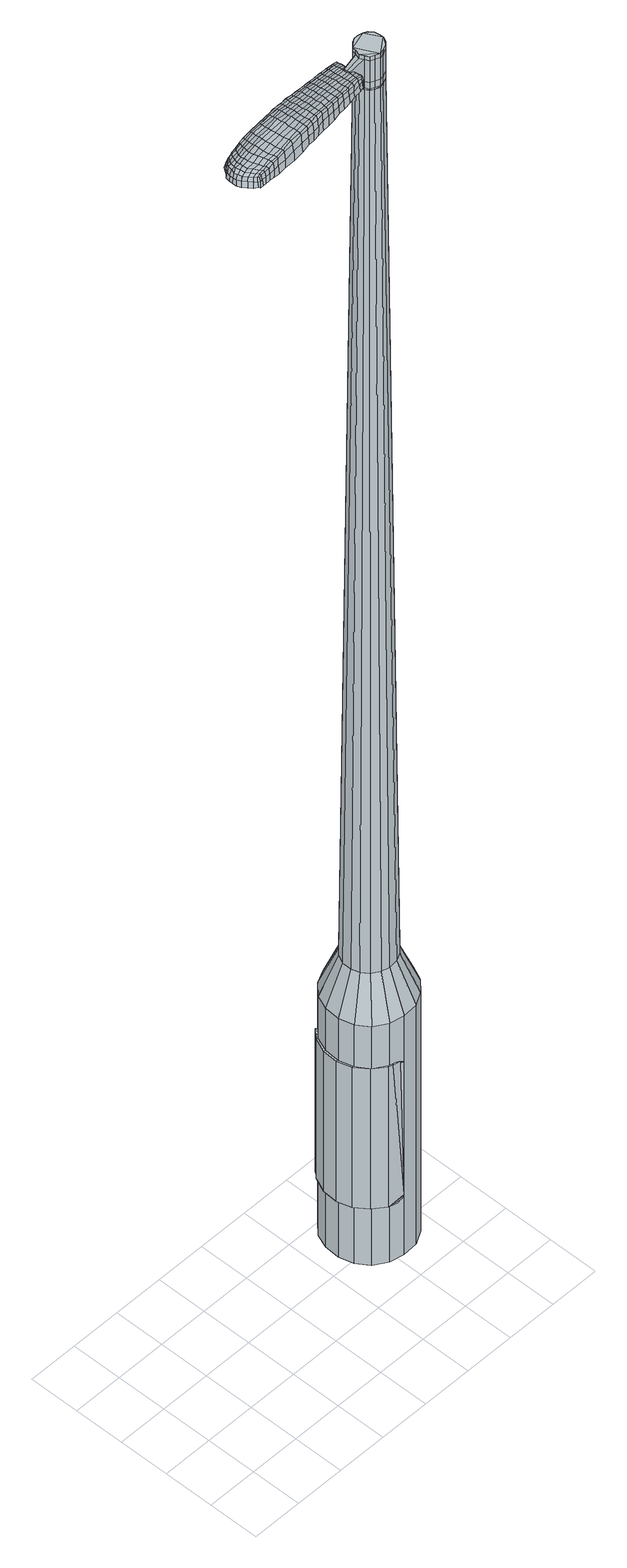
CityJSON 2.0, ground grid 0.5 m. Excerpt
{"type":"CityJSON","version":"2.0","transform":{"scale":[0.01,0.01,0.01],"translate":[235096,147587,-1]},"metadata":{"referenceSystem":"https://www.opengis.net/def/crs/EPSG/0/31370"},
"CityObjects":{
"object1":{"type":"GenericCityObject","attributes":{"cluster":332,"mean_distance_to_centroid":0.311,"new_centroid_x":235098.61,"new_centroid_y":147588.19,"mean_distance_to_camera":11.95,"H1":10.76,"H2":10.29,"Z_final":113.23,"cluster2":-1,"proj_x":235097.71,"proj_y":147580.08,"id_line":38484,"bearing_l":96.34,"distance":8.16,"orientation":"left","G_obj":186.34},"geometry":[{"type":"MultiSurface","lod":"2","boundaries":[[[0,1,2,3]],[[1,4,5,2]],[[4,6,7,5]],[[6,8,9,7]],[[8,10,11,9]],[[10,12,13,11]],[[12,14,15,13]],[[14,16,17,15]],[[16,18,19,17]],[[18,20,21,19]],[[20,22,23,21]],[[22,24,25,23]],[[24,26,27,25]],[[26,28,29,27]],[[28,30,31,29]],[[30,32,33,31]],[[32,34,35,33]],[[34,0,3,35]],[[36,37,38,39]],[[38,40,41,42]],[[41,43,42]],[[42,44,45,46]],[[45,47,46]],[[46,48,49,50]],[[49,51,50]],[[42,46,50,38]],[[50,52,39,38]],[[53,36,39]],[[2,5,7,35]],[[7,9,11,15]],[[11,13,15]],[[15,17,19,23]],[[19,21,23]],[[23,25,27,31]],[[27,29,31]],[[15,23,31,7]],[[31,33,35,7]],[[3,2,35]],[[1,0,54,55]],[[0,34,56,54]],[[34,32,57,56]],[[32,30,58,57]],[[30,28,59,58]],[[28,26,60,59]],[[26,24,61,60]],[[24,22,62,61]],[[22,20,63,62]],[[20,18,64,63]],[[18,16,65,64]],[[16,14,66,65]],[[14,12,67,66]],[[12,10,68,67]],[[10,8,69,68]],[[8,6,70,69]],[[6,4,71,70]],[[4,1,55,71]],[[55,54,72,73]],[[54,56,74,72]],[[56,57,75,74]],[[57,58,76,75]],[[58,59,77,76]],[[59,60,78,77]],[[60,61,79,78]],[[61,62,80,79]],[[62,63,81,80]],[[63,64,82,81]],[[64,65,83,82]],[[65,66,84,83]],[[66,67,85,84]],[[67,68,86,85]],[[68,69,87,86]],[[69,70,88,87]],[[70,71,89,88]],[[71,55,73,89]],[[90,91,92,73]],[[74,93,91,90]],[[94,95,93,74]],[[76,96,95,94]],[[97,98,96,76]],[[99,100,98,97]],[[101,102,100,99]],[[103,104,102,101]],[[105,106,104,103]],[[107,108,106,105]],[[109,110,108,107]],[[111,112,110,109]],[[85,113,112,111]],[[86,114,113,85]],[[115,116,114,86]],[[117,118,116,115]],[[119,120,118,117]],[[73,92,120,119]],[[121,122,123,124]],[[125,121,124,126]],[[127,125,126,128]],[[129,127,128,130]],[[131,129,130,132]],[[133,131,132,134]],[[135,133,134,136]],[[137,135,136,138]],[[139,137,138,140]],[[141,139,140,142]],[[143,141,142,144]],[[145,143,144,146]],[[147,145,146,148]],[[149,147,148,150]],[[151,149,150,152]],[[153,151,152,154]],[[72,90,73]],[[72,74,90]],[[75,94,74]],[[75,76,94]],[[77,97,76]],[[77,78,99,97]],[[78,79,101,99]],[[79,80,103,101]],[[80,81,105,103]],[[81,82,107,105]],[[82,83,109,107]],[[83,84,111,109]],[[84,85,111]],[[87,115,86]],[[87,88,117,115]],[[88,89,119,117]],[[89,73,119]],[[155,92,91]],[[156,120,92]],[[156,157,118,120]],[[157,158,116,118]],[[158,114,116]],[[159,112,113]],[[159,160,110,112]],[[160,161,108,110]],[[161,162,106,108]],[[162,163,104,106]],[[163,164,102,104]],[[164,165,100,102]],[[165,166,98,100]],[[166,96,98]],[[167,95,96]],[[167,93,95]],[[155,91,93]],[[39,52,153,168]],[[92,155,169,154]],[[53,39,168,122]],[[155,93,123,169]],[[36,53,122,121]],[[93,167,124,123]],[[37,36,121,125]],[[167,96,126,124]],[[38,37,125,127]],[[96,166,128,126]],[[40,38,127,129]],[[166,165,130,128]],[[41,40,129,131]],[[165,164,132,130]],[[43,41,131,133]],[[164,163,134,132]],[[42,43,133,135]],[[163,162,136,134]],[[44,42,135,137]],[[162,161,138,136]],[[45,44,137,139]],[[161,160,140,138]],[[47,45,139,141]],[[160,159,142,140]],[[46,47,141,143]],[[159,113,144,142]],[[48,46,143,145]],[[113,114,146,144]],[[49,48,145,147]],[[114,158,148,146]],[[51,49,147,149]],[[158,157,150,148]],[[50,51,149,151]],[[157,156,152,150]],[[52,50,151,153]],[[156,92,154,152]],[[153,154,170,171]],[[154,169,172,170]],[[169,123,173,172]],[[123,122,174,173]],[[122,168,175,174]],[[168,153,171,175]],[[176,177,178,179]],[[180,176,179,181]],[[176,180,182,183]],[[177,176,183,184]],[[185,186,187,188]],[[189,185,188,190]],[[185,189,191,192]],[[186,185,192,193]],[[194,195,196,197]],[[198,194,197,199]],[[194,198,200,201]],[[195,194,201,202]],[[203,204,205,206]],[[207,203,206,208]],[[203,207,209,210]],[[204,203,210,211]],[[212,213,214,215]],[[216,212,215,217]],[[212,216,218,219]],[[213,212,219,220]],[[221,222,223,224]],[[225,221,224,226]],[[221,225,227,228]],[[222,221,228,229]],[[230,231,232,233]],[[222,230,233,223]],[[230,222,229,234]],[[231,230,234,235]],[[236,237,238,239]],[[231,236,239,232]],[[236,231,235,240]],[[237,236,240,241]],[[242,180,181,243]],[[237,242,243,238]],[[242,237,241,244]],[[180,242,244,182]],[[245,246,247,248]],[[249,245,248,250]],[[245,249,251,252]],[[246,245,252,253]],[[254,255,256,257]],[[246,254,257,247]],[[254,246,253,258]],[[255,254,258,259]],[[260,261,262,263]],[[255,260,263,256]],[[260,255,259,264]],[[261,260,264,265]],[[266,267,268,269]],[[261,266,269,262]],[[266,261,265,270]],[[267,266,270,271]],[[272,177,184,273]],[[267,272,273,268]],[[272,267,271,274]],[[177,272,274,178]],[[275,276,277,278]],[[279,275,278,280]],[[275,279,281,282]],[[276,275,282,283]],[[284,285,286,287]],[[276,284,287,277]],[[284,276,283,288]],[[285,284,288,289]],[[290,291,292,293]],[[285,290,293,286]],[[290,285,289,294]],[[291,290,294,295]],[[296,189,190,297]],[[291,296,297,292]],[[296,291,295,298]],[[189,296,298,191]],[[299,300,301,302]],[[303,299,302,304]],[[299,303,305,306]],[[300,299,306,307]],[[308,309,310,311]],[[300,308,311,301]],[[308,300,307,312]],[[309,308,312,313]],[[314,315,316,317]],[[309,314,317,310]],[[314,309,313,318]],[[315,314,318,319]],[[320,321,322,323]],[[315,320,323,316]],[[320,315,319,324]],[[321,320,324,325]],[[326,186,193,327]],[[321,326,327,322]],[[326,321,325,328]],[[186,326,328,187]],[[329,215,214,330]],[[331,329,330,332]],[[329,331,333,334]],[[215,329,334,217]],[[335,331,332,336]],[[337,335,336,338]],[[335,337,339,340]],[[331,335,340,333]],[[341,337,338,342]],[[343,341,342,344]],[[341,343,345,346]],[[337,341,346,339]],[[347,343,344,348]],[[349,347,348,350]],[[347,349,351,352]],[[343,347,352,345]],[[353,349,350,354]],[[204,353,354,205]],[[353,204,211,355]],[[349,353,355,351]],[[356,357,202,201]],[[358,356,201,200]],[[356,358,359,360]],[[357,356,360,361]],[[362,363,361,360]],[[364,362,360,359]],[[362,364,365,366]],[[363,362,366,367]],[[368,369,367,366]],[[370,368,366,365]],[[368,370,371,372]],[[369,368,372,373]],[[374,375,373,372]],[[376,374,372,371]],[[374,376,209,207]],[[375,374,207,208]],[[377,378,379,380]],[[279,377,380,281]],[[377,279,280,381]],[[378,377,381,382]],[[383,198,199,384]],[[378,383,384,379]],[[383,378,382,385]],[[198,383,385,200]],[[386,387,388,389]],[[225,386,389,227]],[[386,225,226,390]],[[387,386,390,391]],[[392,393,394,395]],[[387,392,395,388]],[[392,387,391,396]],[[393,392,396,397]],[[398,195,202,399]],[[393,398,399,394]],[[398,393,397,400]],[[195,398,400,196]],[[401,402,403,404]],[[183,401,404,184]],[[401,183,182,405]],[[402,401,405,406]],[[407,408,409,410]],[[402,407,410,403]],[[407,402,406,411]],[[408,407,411,412]],[[413,206,205,414]],[[408,413,414,409]],[[413,408,412,415]],[[206,413,415,208]],[[416,417,418,419]],[[188,416,419,190]],[[416,188,187,420]],[[417,416,420,421]],[[422,210,209,423]],[[417,422,423,418]],[[422,417,421,424]],[[210,422,424,211]],[[425,426,427,428]],[[303,425,428,305]],[[425,303,304,429]],[[426,425,429,430]],[[431,216,217,432]],[[426,431,432,427]],[[431,426,430,433]],[[216,431,433,218]],[[434,435,436,437]],[[249,434,437,251]],[[434,249,250,438]],[[435,434,438,439]],[[440,441,442,443]],[[435,440,443,436]],[[440,435,439,444]],[[441,440,444,445]],[[446,213,220,447]],[[441,446,447,442]],[[446,441,445,448]],[[213,446,448,214]],[[449,450,439,438]],[[248,449,438,250]],[[449,248,247,451]],[[450,449,451,452]],[[453,454,445,444]],[[450,453,444,439]],[[453,450,452,455]],[[454,453,455,456]],[[457,330,214,448]],[[454,457,448,445]],[[457,454,456,458]],[[330,457,458,332]],[[459,460,461,462]],[[306,459,462,307]],[[459,306,305,428]],[[460,459,428,427]],[[463,334,333,464]],[[460,463,464,461]],[[463,460,427,432]],[[334,463,432,217]],[[465,466,452,451]],[[257,465,451,247]],[[465,257,256,467]],[[466,465,467,468]],[[469,470,456,455]],[[466,469,455,452]],[[469,466,468,471]],[[470,469,471,472]],[[473,336,332,458]],[[470,473,458,456]],[[473,470,472,474]],[[336,473,474,338]],[[475,476,477,478]],[[312,475,478,313]],[[475,312,307,462]],[[476,475,462,461]],[[479,340,339,480]],[[476,479,480,477]],[[479,476,461,464]],[[340,479,464,333]],[[481,482,468,467]],[[263,481,467,256]],[[481,263,262,483]],[[482,481,483,484]],[[485,486,472,471]],[[482,485,471,468]],[[485,482,484,487]],[[486,485,487,488]],[[489,342,338,474]],[[486,489,474,472]],[[489,486,488,490]],[[342,489,490,344]],[[491,492,493,494]],[[318,491,494,319]],[[491,318,313,478]],[[492,491,478,477]],[[495,346,345,496]],[[492,495,496,493]],[[495,492,477,480]],[[346,495,480,339]],[[497,498,484,483]],[[269,497,483,262]],[[497,269,268,499]],[[498,497,499,500]],[[501,502,488,487]],[[498,501,487,484]],[[501,498,500,503]],[[502,501,503,504]],[[505,348,344,490]],[[502,505,490,488]],[[505,502,504,506]],[[348,505,506,350]],[[507,508,509,510]],[[324,507,510,325]],[[507,324,319,494]],[[508,507,494,493]],[[511,352,351,512]],[[508,511,512,509]],[[511,508,493,496]],[[352,511,496,345]],[[513,514,500,499]],[[273,513,499,268]],[[513,273,184,404]],[[514,513,404,403]],[[515,516,504,503]],[[514,515,503,500]],[[515,514,403,410]],[[516,515,410,409]],[[517,354,350,506]],[[516,517,506,504]],[[517,516,409,414]],[[354,517,414,205]],[[518,519,421,420]],[[328,518,420,187]],[[518,328,325,510]],[[519,518,510,509]],[[520,355,211,424]],[[519,520,424,421]],[[520,519,509,512]],[[355,520,512,351]],[[521,522,382,381]],[[278,521,381,280]],[[521,278,277,523]],[[522,521,523,524]],[[525,358,200,385]],[[522,525,385,382]],[[525,522,524,526]],[[358,525,526,359]],[[527,528,529,530]],[[228,527,530,229]],[[527,228,227,389]],[[528,527,389,388]],[[531,532,533,534]],[[528,531,534,529]],[[531,528,388,395]],[[532,531,395,394]],[[535,357,361,536]],[[532,535,536,533]],[[535,532,394,399]],[[357,535,399,202]],[[537,538,524,523]],[[287,537,523,277]],[[537,287,286,539]],[[538,537,539,540]],[[541,364,359,526]],[[538,541,526,524]],[[541,538,540,542]],[[364,541,542,365]],[[543,544,545,546]],[[234,543,546,235]],[[543,234,229,530]],[[544,543,530,529]],[[547,548,549,550]],[[544,547,550,545]],[[547,544,529,534]],[[548,547,534,533]],[[551,363,367,552]],[[548,551,552,549]],[[551,548,533,536]],[[363,551,536,361]],[[553,554,540,539]],[[293,553,539,286]],[[553,293,292,555]],[[554,553,555,556]],[[557,370,365,542]],[[554,557,542,540]],[[557,554,556,558]],[[370,557,558,371]],[[559,560,561,562]],[[240,559,562,241]],[[559,240,235,546]],[[560,559,546,545]],[[563,564,565,566]],[[560,563,566,561]],[[563,560,545,550]],[[564,563,550,549]],[[567,369,373,568]],[[564,567,568,565]],[[567,564,549,552]],[[369,567,552,367]],[[569,570,556,555]],[[297,569,555,292]],[[569,297,190,419]],[[570,569,419,418]],[[571,376,371,558]],[[570,571,558,556]],[[571,570,418,423]],[[376,571,423,209]],[[572,573,406,405]],[[244,572,405,182]],[[572,244,241,562]],[[573,572,562,561]],[[574,575,412,411]],[[573,574,411,406]],[[574,573,561,566]],[[575,574,566,565]],[[576,375,208,415]],[[575,576,415,412]],[[576,575,565,568]],[[375,576,568,373]],[[577,578,579,580]],[[580,579,581,582]],[[583,581,579,584]],[[584,579,578,585]],[[586,587,588,589]],[[589,588,590,591]],[[592,590,588,593]],[[593,588,587,594]],[[595,596,597,598]],[[598,597,599,600]],[[601,599,597,602]],[[602,597,596,603]],[[604,605,606,607]],[[607,606,608,609]],[[610,608,606,611]],[[611,606,605,612]],[[613,614,615,616]],[[616,615,617,618]],[[619,617,615,620]],[[620,615,614,621]],[[622,623,624,625]],[[625,624,626,627]],[[628,626,624,629]],[[629,624,623,630]],[[631,632,633,634]],[[634,633,623,622]],[[630,623,633,635]],[[635,633,632,636]],[[637,638,639,640]],[[640,639,632,631]],[[636,632,639,641]],[[641,639,638,642]],[[582,581,643,644]],[[644,643,638,637]],[[642,638,643,645]],[[645,643,581,583]],[[646,647,648,649]],[[649,648,650,651]],[[652,650,648,653]],[[653,648,647,654]],[[655,656,657,658]],[[658,657,647,646]],[[654,647,657,659]],[[659,657,656,660]],[[661,662,663,664]],[[664,663,656,655]],[[660,656,663,665]],[[665,663,662,666]],[[667,668,669,670]],[[670,669,662,661]],[[666,662,669,671]],[[671,669,668,672]],[[585,578,673,674]],[[674,673,668,667]],[[672,668,673,675]],[[675,673,578,577]],[[676,677,678,679]],[[679,678,680,681]],[[682,680,678,683]],[[683,678,677,684]],[[685,686,687,688]],[[688,687,677,676]],[[684,677,687,689]],[[689,687,686,690]],[[691,692,693,694]],[[694,693,686,685]],[[690,686,693,695]],[[695,693,692,696]],[[591,590,697,698]],[[698,697,692,691]],[[696,692,697,699]],[[699,697,590,592]],[[700,701,702,703]],[[703,702,704,705]],[[706,704,702,707]],[[707,702,701,708]],[[709,710,711,712]],[[712,711,701,700]],[[708,701,711,713]],[[713,711,710,714]],[[715,716,717,718]],[[718,717,710,709]],[[714,710,717,719]],[[719,717,716,720]],[[721,722,723,724]],[[724,723,716,715]],[[720,716,723,725]],[[725,723,722,726]],[[594,587,727,728]],[[728,727,722,721]],[[726,722,727,729]],[[729,727,587,586]],[[613,616,730,731]],[[731,730,732,733]],[[734,732,730,735]],[[735,730,616,618]],[[733,732,736,737]],[[737,736,738,739]],[[740,738,736,741]],[[741,736,732,734]],[[739,738,742,743]],[[743,742,744,745]],[[746,744,742,747]],[[747,742,738,740]],[[745,744,748,749]],[[749,748,750,751]],[[752,750,748,753]],[[753,748,744,746]],[[751,750,754,755]],[[755,754,605,604]],[[612,605,754,756]],[[756,754,750,752]],[[603,757,758,602]],[[602,758,759,601]],[[760,759,758,761]],[[761,758,757,762]],[[762,763,764,761]],[[761,764,765,760]],[[766,765,764,767]],[[767,764,763,768]],[[768,769,770,767]],[[767,770,771,766]],[[772,771,770,773]],[[773,770,769,774]],[[774,775,776,773]],[[773,776,777,772]],[[610,777,776,608]],[[608,776,775,609]],[[778,779,780,781]],[[781,780,680,682]],[[681,680,780,782]],[[782,780,779,783]],[[600,599,784,785]],[[785,784,779,778]],[[783,779,784,786]],[[786,784,599,601]],[[787,788,789,790]],[[790,789,626,628]],[[627,626,789,791]],[[791,789,788,792]],[[793,794,795,796]],[[796,795,788,787]],[[792,788,795,797]],[[797,795,794,798]],[[603,596,799,800]],[[800,799,794,793]],[[798,794,799,801]],[[801,799,596,595]],[[802,803,804,805]],[[805,804,584,585]],[[583,584,804,806]],[[806,804,803,807]],[[808,809,810,811]],[[811,810,803,802]],[[807,803,810,812]],[[812,810,809,813]],[[604,607,814,815]],[[815,814,809,808]],[[813,809,814,816]],[[816,814,607,609]],[[817,818,819,820]],[[820,819,589,591]],[[586,589,819,821]],[[821,819,818,822]],[[610,611,823,824]],[[824,823,818,817]],[[822,818,823,825]],[[825,823,611,612]],[[826,827,828,829]],[[829,828,704,706]],[[705,704,828,830]],[[830,828,827,831]],[[618,617,832,833]],[[833,832,827,826]],[[831,827,832,834]],[[834,832,617,619]],[[835,836,837]],[[837,836,650,652]],[[651,650,836,838]],[[838,836,839]],[[840,841,842,843]],[[843,842,836,835]],[[839,836,842,844]],[[844,842,841,845]],[[621,614,846,847]],[[847,846,841,840]],[[845,841,846,848]],[[848,846,614,613]],[[839,849,850,838]],[[838,850,649,651]],[[646,649,850,851]],[[851,850,849,852]],[[845,853,854,844]],[[844,854,849,839]],[[852,849,854,855]],[[855,854,853,856]],[[613,731,857,848]],[[848,857,853,845]],[[856,853,857,858]],[[858,857,731,733]],[[859,860,861,862]],[[862,861,707,708]],[[706,707,861,829]],[[829,861,860,826]],[[734,735,863,864]],[[864,863,860,859]],[[826,860,863,833]],[[833,863,735,618]],[[852,865,866,851]],[[851,866,658,646]],[[655,658,866,867]],[[867,866,865,868]],[[856,869,870,855]],[[855,870,865,852]],[[868,865,870,871]],[[871,870,869,872]],[[733,737,873,858]],[[858,873,869,856]],[[872,869,873,874]],[[874,873,737,739]],[[875,876,877,878]],[[878,877,713,714]],[[708,713,877,862]],[[862,877,876,859]],[[740,741,879,880]],[[880,879,876,875]],[[859,876,879,864]],[[864,879,741,734]],[[868,881,882,867]],[[867,882,664,655]],[[661,664,882,883]],[[883,882,881,884]],[[872,885,886,871]],[[871,886,881,868]],[[884,881,886,887]],[[887,886,885,888]],[[739,743,889,874]],[[874,889,885,872]],[[888,885,889,890]],[[890,889,743,745]],[[891,892,893,894]],[[894,893,719,720]],[[714,719,893,878]],[[878,893,892,875]],[[746,747,895,896]],[[896,895,892,891]],[[875,892,895,880]],[[880,895,747,740]],[[884,897,898,883]],[[883,898,670,661]],[[667,670,898,899]],[[899,898,897,900]],[[888,901,902,887]],[[887,902,897,884]],[[900,897,902,903]],[[903,902,901,904]],[[745,749,905,890]],[[890,905,901,888]],[[904,901,905,906]],[[906,905,749,751]],[[907,908,909,910]],[[910,909,725,726]],[[720,725,909,894]],[[894,909,908,891]],[[752,753,911,912]],[[912,911,908,907]],[[891,908,911,896]],[[896,911,753,746]],[[900,913,914,899]],[[899,914,674,667]],[[585,674,914,805]],[[805,914,913,802]],[[904,915,916,903]],[[903,916,913,900]],[[802,913,916,811]],[[811,916,915,808]],[[751,755,917,906]],[[906,917,915,904]],[[808,915,917,815]],[[815,917,755,604]],[[822,918,919,821]],[[821,919,729,586]],[[726,729,919,910]],[[910,919,918,907]],[[612,756,920,825]],[[825,920,918,822]],[[907,918,920,912]],[[912,920,756,752]],[[783,921,922,782]],[[782,922,679,681]],[[676,679,922,923]],[[923,922,921,924]],[[601,759,925,786]],[[786,925,921,783]],[[924,921,925,926]],[[926,925,759,760]],[[927,928,929,930]],[[930,929,629,630]],[[628,629,929,790]],[[790,929,928,787]],[[931,932,933,934]],[[934,933,928,927]],[[787,928,933,796]],[[796,933,932,793]],[[762,757,935,936]],[[936,935,932,931]],[[793,932,935,800]],[[800,935,757,603]],[[924,937,938,923]],[[923,938,688,676]],[[685,688,938,939]],[[939,938,937,940]],[[760,765,941,926]],[[926,941,937,924]],[[940,937,941,942]],[[942,941,765,766]],[[943,944,945,946]],[[946,945,635,636]],[[630,635,945,930]],[[930,945,944,927]],[[947,948,949,950]],[[950,949,944,943]],[[927,944,949,934]],[[934,949,948,931]],[[768,763,951,952]],[[952,951,948,947]],[[931,948,951,936]],[[936,951,763,762]],[[940,953,954,939]],[[939,954,694,685]],[[691,694,954,955]],[[955,954,953,956]],[[766,771,957,942]],[[942,957,953,940]],[[956,953,957,958]],[[958,957,771,772]],[[959,960,961,962]],[[962,961,641,642]],[[636,641,961,946]],[[946,961,960,943]],[[963,964,965,966]],[[966,965,960,959]],[[943,960,965,950]],[[950,965,964,947]],[[774,769,967,968]],[[968,967,964,963]],[[947,964,967,952]],[[952,967,769,768]],[[956,969,970,955]],[[955,970,698,691]],[[591,698,970,820]],[[820,970,969,817]],[[772,777,971,958]],[[958,971,969,956]],[[817,969,971,824]],[[824,971,777,610]],[[807,972,973,806]],[[806,973,645,583]],[[642,645,973,962]],[[962,973,972,959]],[[813,974,975,812]],[[812,975,972,807]],[[959,972,975,966]],[[966,975,974,963]],[[609,775,976,816]],[[816,976,974,813]],[[963,974,976,968]],[[968,976,775,774]],[[577,580,179,178]],[[580,582,181,179]],[[592,593,192,191]],[[593,594,193,192]],[[595,598,197,196]],[[598,600,199,197]],[[619,620,219,218]],[[620,621,220,219]],[[622,625,224,223]],[[625,627,226,224]],[[631,634,233,232]],[[634,622,223,233]],[[637,640,239,238]],[[640,631,232,239]],[[582,644,243,181]],[[644,637,238,243]],[[652,653,252,251]],[[653,654,253,252]],[[654,659,258,253]],[[659,660,259,258]],[[660,665,264,259]],[[665,666,265,264]],[[666,671,270,265]],[[671,672,271,270]],[[672,675,274,271]],[[675,577,178,274]],[[682,683,282,281]],[[683,684,283,282]],[[684,689,288,283]],[[689,690,289,288]],[[690,695,294,289]],[[695,696,295,294]],[[696,699,298,295]],[[699,592,191,298]],[[700,703,302,301]],[[703,705,304,302]],[[709,712,311,310]],[[712,700,301,311]],[[715,718,317,316]],[[718,709,310,317]],[[721,724,323,322]],[[724,715,316,323]],[[594,728,327,193]],[[728,721,322,327]],[[778,781,380,379]],[[781,682,281,380]],[[600,785,384,199]],[[785,778,379,384]],[[627,791,390,226]],[[791,792,391,390]],[[792,797,396,391]],[[797,798,397,396]],[[798,801,400,397]],[[801,595,196,400]],[[705,830,429,304]],[[830,831,430,429]],[[831,834,433,430]],[[834,619,218,433]],[[835,837,437,436]],[[837,652,251,437]],[[840,843,443,442]],[[843,835,436,443]],[[621,847,447,220]],[[847,840,442,447]],[[977,978,979,980]],[[981,982,980,979]],[[983,984,985,986]],[[987,988,989,990]],[[978,991,992,979]],[[993,981,979,992]],[[994,983,986,995]],[[996,997,988,987]],[[991,998,999,992]],[[999,1000,993,992]],[[1001,994,995,1002]],[[1003,997,996,1004]],[[998,1005,1006,999]],[[1006,1007,1000,999]],[[1008,1001,1002,1009]],[[1010,1003,1004,1011]],[[1012,1013,1014,1015]],[[1016,1017,1013,1012]],[[1016,1018,1019,1017]],[[1018,1020,1021,1019]],[[1022,1023,1024,1025]],[[1026,1027,1023,1022]],[[1028,1029,1027,1026]],[[1030,1031,1029,1028]],[[1025,1014,1013,1022]],[[1022,1013,1017,1026]],[[1017,1019,1028,1026]],[[1019,1021,1030,1028]],[[986,985,982,981]],[[995,986,981,993]],[[1000,1002,995,993]],[[1007,1009,1002,1000]],[[987,990,984,983]],[[996,987,983,994]],[[1004,996,994,1001]],[[1011,1004,1001,1008]],[[988,1012,1015,989]],[[997,1016,1012,988]],[[1018,1016,997,1003]],[[1020,1018,1003,1010]],[[1032,1033,1034,1035]],[[1034,1036,1037,1038]],[[1034,1038,1039,1040]],[[1034,1040,1035]],[[1041,1032,1035,1042]],[[1043,1042,1035,1044]],[[1045,1044,1035]],[[1046,1034,1033,1047]],[[1048,1046,1047,1049]],[[1050,1048,1049,1051]],[[1052,1050,1051,1053]],[[1054,1052,1053,1055]],[[1055,1056,1057,1058]],[[1055,1058,1059,1060]],[[1055,1060,1061,1062]],[[1061,1063,1064,1065]],[[1061,1065,1066,1067]],[[1061,1067,1062]],[[1055,1062,1054]],[[1068,1069,1033,1032]],[[1070,1071,1036,1034]],[[1072,1073,1045,1035]],[[1069,1074,1047,1033]],[[1075,1070,1034,1046]],[[1074,1076,1049,1047]],[[1077,1075,1046,1048]],[[1076,1078,1051,1049]],[[1079,1077,1048,1050]],[[1078,1080,1053,1051]],[[1081,1079,1050,1052]],[[1080,1082,1055,1053]],[[1083,1081,1052,1054]],[[1082,1084,1056,1055]],[[1085,1086,1063,1061]],[[1087,1083,1054,1062]],[[1057,1056,1084,1088]],[[1058,1057,1088,1089]],[[1059,1058,1089,1090]],[[1060,1059,1090,1091]],[[1061,1060,1091,1085]],[[1092,1068,1032,1041]],[[1093,1092,1041,1042]],[[1094,1093,1042,1043]],[[1095,1094,1043,1044]],[[1073,1095,1044,1045]],[[1037,1036,1071,1096]],[[1064,1063,1086,1097]],[[1038,1037,1096,1098]],[[1039,1038,1098,1099]],[[1040,1039,1099,1100]],[[1035,1040,1100,1072]],[[1065,1064,1097,1101]],[[1066,1065,1101,1102]],[[1067,1066,1102,1103]],[[1062,1067,1103,1087]]]}]}
},
"vertices":[
[218,112,384],[219,127,384],[219,127,96],[218,112,96],[224,140,384],[224,140,96],[235,151,384],[235,151,96],[248,157,384],[248,157,96],[262,159,384],[262,159,96],[277,156,384],[277,156,96],[289,147,384],[289,147,96],[298,136,384],[298,136,96],[302,122,384],[302,122,96],[301,107,384],[301,107,96],[295,93,384],[295,93,96],[285,83,384],[285,83,96],[272,76,384],[272,76,96],[257,75,384],[257,75,96],[243,78,384],[243,78,96],[230,86,384],[230,86,96],[222,98,384],[222,98,96],[250,107,1524],[254,105,1524],[259,103,1524],[246,115,1524],[263,104,1524],[268,106,1524],[273,114,1524],[271,109,1524],[273,118,1524],[272,123,1524],[265,129,1524],[269,127,1524],[260,130,1524],[256,130,1524],[248,124,1524],[252,128,1524],[247,120,1524],[248,111,1524],[235,114,429],[235,123,429],[237,106,429],[242,99,429],[250,94,429],[258,92,429],[267,93,429],[275,97,429],[281,103,429],[284,111,429],[285,120,429],[282,128,429],[277,135,429],[270,140,429],[261,142,429],[253,141,429],[245,137,429],[239,131,429],[246,115,1483],[247,120,1483],[248,111,1483],[250,107,1483],[254,105,1483],[259,103,1483],[263,104,1483],[268,106,1483],[271,109,1483],[273,114,1483],[273,118,1483],[272,123,1483],[269,127,1483],[265,129,1483],[260,130,1483],[256,130,1483],[252,128,1483],[248,124,1483],[247,115,1483],[247,115,1485],[247,120,1485],[248,111,1485],[251,108,1483],[251,108,1485],[254,105,1485],[259,104,1483],[259,104,1485],[263,105,1483],[263,105,1485],[267,106,1483],[267,106,1485],[270,110,1483],[270,110,1485],[272,114,1483],[272,114,1485],[272,118,1483],[272,118,1485],[271,123,1483],[271,123,1485],[269,126,1483],[269,126,1485],[265,129,1485],[260,130,1485],[256,129,1483],[256,129,1485],[252,127,1483],[252,127,1485],[249,124,1483],[249,124,1485],[250,107,1519],[248,111,1519],[248,111,1493],[250,107,1493],[254,105,1519],[254,105,1493],[259,103,1519],[259,103,1493],[263,104,1519],[263,104,1493],[268,106,1519],[268,106,1493],[271,109,1519],[271,109,1493],[273,114,1519],[273,114,1493],[273,118,1519],[273,118,1493],[272,123,1519],[272,123,1493],[269,127,1519],[269,127,1493],[265,129,1519],[265,129,1493],[260,130,1519],[260,130,1493],[256,130,1519],[256,130,1493],[252,128,1519],[252,128,1493],[248,124,1519],[248,124,1493],[247,120,1519],[247,120,1493],[246,115,1485],[248,124,1485],[252,128,1485],[256,130,1485],[269,127,1485],[272,123,1485],[273,118,1485],[273,114,1485],[271,109,1485],[268,106,1485],[263,104,1485],[259,103,1485],[250,107,1485],[246,115,1519],[246,115,1493],[227,116,1513],[227,116,1518],[228,113,1513],[228,110,1513],[228,110,1518],[228,113,1518],[152,125,1519],[159,125,1518],[158,126,1509],[150,126,1510],[143,124,1519],[142,125,1510],[144,122,1526],[153,123,1525],[160,124,1525],[156,86,1519],[163,87,1518],[164,89,1525],[157,88,1525],[147,85,1519],[148,87,1526],[146,83,1510],[155,85,1510],[162,86,1509],[81,96,1519],[81,99,1519],[80,99,1513],[80,95,1513],[83,92,1519],[82,91,1513],[84,92,1524],[83,96,1524],[82,99,1524],[155,104,1530],[162,105,1529],[162,108,1529],[154,107,1530],[146,103,1531],[145,106,1531],[146,99,1530],[155,100,1530],[162,101,1529],[235,113,1512],[235,116,1512],[233,115,1517],[234,113,1517],[235,110,1512],[234,110,1517],[234,110,1506],[234,113,1506],[234,116,1506],[93,117,1519],[96,117,1519],[95,119,1512],[92,118,1512],[91,116,1518],[90,117,1512],[92,115,1522],[94,115,1523],[97,116,1524],[101,118,1519],[107,120,1519],[105,121,1512],[100,120,1512],[102,117,1524],[107,118,1525],[113,121,1519],[120,122,1519],[119,123,1511],[111,122,1511],[113,119,1526],[121,120,1526],[132,123,1519],[130,124,1510],[133,121,1526],[226,129,1513],[218,128,1513],[219,127,1518],[226,127,1517],[231,128,1512],[230,128,1516],[230,129,1506],[225,129,1507],[217,129,1507],[211,128,1514],[203,127,1515],[204,126,1520],[211,127,1519],[209,129,1507],[202,129,1507],[196,127,1515],[188,127,1516],[189,125,1522],[197,126,1521],[194,128,1508],[187,128,1508],[181,126,1517],[173,126,1517],[175,124,1524],[182,125,1523],[179,128,1508],[172,127,1509],[166,125,1518],[167,124,1524],[165,127,1509],[96,81,1519],[100,81,1519],[100,82,1524],[96,82,1523],[94,81,1518],[94,82,1522],[93,80,1512],[96,80,1512],[99,80,1512],[105,81,1519],[110,81,1519],[111,83,1525],[105,82,1524],[104,80,1512],[109,80,1512],[116,82,1519],[124,82,1519],[125,84,1526],[117,83,1526],[115,80,1511],[123,81,1511],[136,84,1519],[136,85,1526],[135,82,1510],[229,98,1513],[221,97,1513],[221,96,1507],[228,97,1507],[234,100,1512],[234,99,1506],[233,100,1516],[229,100,1517],[222,98,1518],[214,96,1514],[207,95,1515],[206,93,1507],[213,94,1507],[215,97,1519],[207,96,1520],[199,93,1515],[192,92,1516],[191,90,1508],[198,92,1508],[200,95,1521],[193,94,1522],[185,91,1517],[177,90,1517],[176,88,1509],[183,89,1508],[185,92,1523],[178,91,1524],[170,88,1518],[169,87,1509],[171,90,1524],[228,112,1519],[228,115,1519],[221,111,1520],[221,114,1520],[221,108,1520],[229,109,1519],[214,111,1522],[213,113,1522],[206,110,1523],[206,112,1523],[206,107,1523],[214,108,1521],[199,109,1524],[198,112,1524],[191,108,1525],[191,111,1525],[192,105,1525],[199,106,1524],[184,107,1526],[184,110,1526],[177,106,1527],[176,109,1527],[177,103,1527],[184,104,1526],[169,105,1528],[169,109,1528],[170,102,1528],[86,96,1527],[85,100,1527],[87,92,1526],[91,93,1527],[90,97,1528],[90,100,1528],[96,97,1529],[96,101,1529],[98,93,1528],[105,94,1530],[104,98,1530],[103,102,1530],[111,99,1531],[111,103,1531],[112,95,1530],[121,96,1531],[120,100,1531],[120,104,1531],[133,101,1531],[132,105,1531],[133,97,1531],[92,82,1518],[89,84,1519],[88,83,1513],[91,81,1513],[93,83,1523],[90,85,1523],[86,88,1519],[85,87,1513],[87,88,1524],[89,115,1518],[87,113,1518],[88,112,1523],[90,114,1523],[88,116,1513],[86,113,1513],[84,110,1519],[82,107,1519],[84,107,1524],[86,110,1523],[84,110,1513],[81,107,1513],[81,103,1519],[83,103,1524],[80,103,1513],[153,122,1528],[154,120,1528],[161,120,1528],[161,122,1527],[145,121,1528],[145,119,1529],[154,117,1529],[154,114,1530],[161,114,1529],[161,117,1528],[145,116,1529],[145,113,1530],[154,110,1530],[161,111,1529],[145,110,1531],[157,89,1528],[156,92,1529],[148,91,1529],[148,88,1528],[164,91,1527],[164,93,1528],[156,96,1529],[147,94,1530],[163,97,1528],[236,101,1512],[236,103,1512],[235,103,1517],[235,101,1517],[235,100,1506],[235,102,1506],[236,106,1512],[234,107,1517],[235,106,1506],[233,128,1512],[234,126,1512],[233,127,1506],[232,128,1506],[232,127,1517],[232,125,1517],[234,124,1512],[234,121,1512],[233,121,1506],[233,124,1506],[233,123,1517],[233,120,1517],[234,118,1512],[233,118,1506],[233,118,1517],[227,126,1519],[227,125,1519],[219,126,1520],[220,124,1520],[227,122,1519],[228,120,1519],[220,122,1520],[220,119,1520],[228,117,1519],[220,117,1520],[229,101,1519],[229,103,1519],[222,102,1520],[222,100,1520],[229,106,1519],[222,105,1520],[212,125,1521],[212,124,1521],[204,125,1522],[205,123,1522],[212,121,1521],[213,119,1521],[205,121,1522],[205,118,1523],[213,116,1522],[206,115,1523],[215,98,1521],[215,101,1521],[207,99,1522],[207,97,1522],[214,104,1521],[207,103,1522],[197,124,1523],[197,123,1523],[190,124,1524],[190,122,1524],[198,120,1523],[198,117,1524],[190,120,1525],[190,117,1525],[198,115,1524],[191,114,1525],[200,96,1523],[200,98,1523],[192,97,1524],[193,95,1524],[199,102,1524],[192,101,1525],[182,123,1525],[182,122,1525],[175,123,1526],[175,121,1526],[183,119,1526],[183,116,1526],[175,118,1527],[176,115,1527],[183,113,1526],[176,112,1527],[185,94,1525],[185,96,1525],[178,95,1526],[178,93,1526],[185,100,1526],[177,99,1527],[168,123,1527],[168,121,1527],[168,118,1527],[168,115,1528],[169,112,1528],[171,92,1527],[171,94,1527],[170,98,1528],[95,83,1525],[93,85,1525],[99,83,1526],[97,85,1526],[90,88,1526],[94,89,1527],[93,114,1525],[91,113,1525],[94,113,1526],[96,115,1525],[89,110,1525],[87,107,1526],[91,107,1527],[93,111,1526],[86,103,1526],[90,104,1527],[104,84,1526],[102,85,1527],[110,84,1527],[109,86,1528],[100,89,1528],[107,90,1529],[101,116,1526],[100,114,1527],[106,115,1528],[107,117,1527],[98,111,1527],[97,108,1528],[104,109,1529],[105,112,1528],[96,105,1528],[103,105,1530],[116,84,1528],[115,86,1529],[125,85,1528],[124,87,1529],[113,90,1529],[122,91,1530],[113,118,1528],[112,116,1528],[121,117,1529],[121,119,1528],[112,113,1529],[111,110,1530],[120,111,1530],[120,114,1530],[111,106,1530],[120,107,1531],[136,87,1529],[136,89,1529],[134,93,1530],[133,120,1528],[133,118,1529],[132,115,1530],[132,112,1530],[132,108,1531],[158,124,1509],[159,123,1518],[152,123,1518],[151,124,1509],[143,122,1519],[142,123,1510],[145,121,1525],[153,121,1525],[160,122,1525],[163,91,1525],[163,89,1518],[156,88,1518],[156,90,1525],[147,87,1519],[148,89,1525],[146,85,1510],[154,87,1509],[161,88,1509],[82,99,1513],[83,99,1519],[83,96,1519],[82,96,1513],[85,93,1519],[84,92,1513],[86,93,1524],[85,96,1524],[84,99,1524],[161,108,1528],[162,105,1528],[154,104,1529],[154,107,1529],[145,103,1529],[145,106,1529],[146,99,1529],[155,100,1529],[162,101,1528],[231,115,1516],[232,115,1512],[233,113,1512],[232,113,1516],[233,110,1512],[232,110,1516],[232,109,1506],[232,113,1506],[231,115,1506],[96,117,1512],[97,116,1519],[94,115,1518],[93,116,1512],[92,114,1518],[91,115,1512],[93,113,1522],[94,114,1523],[97,114,1523],[106,119,1512],[107,118,1519],[102,117,1519],[100,118,1512],[102,115,1524],[108,116,1525],[119,121,1511],[121,120,1519],[113,119,1519],[111,120,1511],[114,117,1525],[121,118,1526],[132,121,1519],[130,122,1510],[133,119,1526],[219,125,1518],[218,126,1513],[226,127,1513],[226,126,1517],[231,127,1512],[230,126,1515],[230,127,1506],[225,127,1506],[217,127,1507],[204,124,1520],[203,125,1514],[211,126,1514],[211,125,1519],[209,127,1507],[202,127,1507],[189,123,1522],[188,125,1516],[196,125,1515],[197,124,1521],[194,126,1508],[187,126,1508],[175,123,1523],[173,124,1517],[181,124,1516],[182,123,1522],[179,126,1508],[172,125,1508],[166,123,1517],[167,122,1524],[165,125,1509],[100,84,1523],[100,83,1519],[97,83,1518],[97,84,1523],[95,83,1518],[95,84,1522],[94,82,1512],[96,82,1512],[99,82,1512],[111,85,1525],[110,83,1519],[105,83,1519],[105,84,1524],[104,82,1512],[109,82,1512],[125,86,1526],[124,84,1519],[116,84,1519],[117,85,1525],[115,82,1511],[123,83,1511],[135,86,1519],[136,87,1526],[134,84,1510],[220,98,1507],[221,99,1513],[228,100,1513],[228,99,1506],[233,101,1512],[233,100,1506],[232,102,1515],[229,101,1517],[222,100,1518],[205,95,1507],[206,96,1514],[214,98,1514],[213,96,1507],[214,99,1519],[207,98,1520],[190,92,1508],[191,94,1516],[199,95,1515],[198,94,1508],[199,97,1521],[192,95,1522],[176,90,1508],[177,92,1517],[184,93,1516],[183,91,1508],[185,94,1522],[178,93,1523],[170,90,1517],[169,89,1509],[170,92,1524],[227,112,1518],[227,115,1518],[220,111,1519],[220,114,1519],[221,109,1519],[228,109,1518],[213,111,1520],[213,113,1520],[206,110,1521],[205,112,1521],[206,107,1521],[213,108,1520],[198,109,1523],[198,112,1523],[191,108,1524],[190,111,1524],[191,105,1524],[198,106,1523],[183,107,1525],[183,110,1525],[176,106,1526],[176,109,1526],[176,103,1526],[184,104,1525],[169,106,1527],[168,109,1527],[169,102,1527],[87,100,1526],[87,96,1526],[88,93,1525],[92,93,1526],[91,97,1526],[91,100,1526],[97,101,1528],[97,97,1528],[98,94,1527],[105,95,1528],[104,98,1529],[104,102,1529],[111,102,1530],[111,99,1530],[112,95,1529],[121,96,1530],[120,100,1530],[120,103,1530],[132,105,1530],[133,101,1530],[133,98,1530],[90,84,1513],[91,85,1518],[93,84,1518],[92,83,1512],[94,85,1523],[92,86,1523],[87,89,1519],[87,88,1513],[89,89,1523],[90,111,1523],[89,111,1518],[90,113,1518],[92,112,1523],[89,114,1512],[88,112,1512],[86,106,1523],[84,106,1519],[86,109,1519],[88,109,1523],[85,109,1513],[84,106,1513],[83,103,1519],[85,103,1524],[82,103,1513],[160,120,1527],[153,119,1527],[153,120,1527],[160,121,1526],[145,120,1527],[145,118,1528],[161,114,1528],[154,113,1528],[153,116,1528],[160,117,1527],[145,116,1528],[145,112,1529],[154,110,1529],[161,111,1528],[145,109,1529],[147,91,1528],[156,92,1527],[156,91,1527],[148,90,1527],[163,92,1526],[163,93,1527],[155,96,1528],[147,95,1528],[163,97,1527],[233,103,1516],[234,103,1512],[234,102,1512],[233,102,1516],[233,101,1506],[233,102,1506],[233,106,1512],[232,106,1516],[233,105,1506],[230,126,1506],[231,126,1512],[231,127,1506],[231,126,1516],[230,125,1516],[231,121,1506],[232,121,1512],[232,123,1512],[231,124,1506],[231,123,1516],[231,120,1516],[232,118,1512],[231,118,1506],[231,118,1516],[226,124,1518],[226,125,1518],[219,125,1519],[219,124,1519],[227,120,1518],[226,122,1518],[219,122,1519],[220,119,1519],[227,117,1518],[220,117,1519],[221,102,1519],[228,103,1518],[229,102,1518],[221,101,1519],[228,106,1518],[221,105,1519],[212,123,1520],[212,124,1520],[204,124,1521],[204,123,1521],[212,118,1520],[212,121,1520],[204,120,1521],[205,118,1521],[212,116,1520],[205,115,1521],[207,100,1521],[214,101,1520],[214,100,1520],[207,98,1521],[214,104,1520],[206,103,1521],[197,122,1522],[197,123,1522],[189,123,1523],[189,122,1523],[197,117,1522],[197,120,1522],[190,119,1523],[190,116,1524],[198,114,1523],[190,114,1524],[192,97,1523],[199,99,1522],[199,97,1522],[192,96,1523],[199,102,1522],[192,101,1523],[182,121,1524],[182,122,1524],[175,122,1525],[175,121,1525],[183,116,1525],[182,119,1524],[175,118,1525],[175,115,1526],[183,113,1525],[175,112,1526],[177,95,1525],[185,96,1524],[185,95,1524],[178,94,1525],[184,100,1524],[177,99,1525],[168,120,1526],[168,121,1526],[168,115,1527],[168,117,1526],[168,112,1527],[170,94,1526],[170,93,1526],[170,98,1526],[94,86,1524],[96,85,1524],[99,85,1525],[97,86,1525],[91,89,1525],[95,89,1525],[95,112,1525],[92,111,1524],[94,113,1524],[97,114,1525],[92,107,1526],[88,106,1525],[90,109,1524],[93,110,1525],[87,103,1525],[91,104,1526],[103,86,1526],[104,85,1526],[110,85,1526],[109,87,1527],[100,90,1526],[107,90,1527],[107,114,1527],[100,113,1526],[102,114,1526],[108,115,1526],[104,108,1528],[98,108,1527],[99,111,1526],[105,112,1527],[97,104,1527],[104,105,1528],[115,87,1527],[116,86,1527],[124,87,1527],[124,88,1528],[114,91,1528],[122,92,1529],[121,116,1528],[113,115,1527],[114,116,1527],[121,117,1527],[120,110,1529],[111,109,1529],[112,112,1528],[120,113,1528],[111,106,1529],[120,107,1530],[135,90,1528],[136,88,1528],[134,93,1529],[133,117,1528],[133,118,1528],[132,111,1529],[132,114,1529],[132,108,1530],[230,127,1508],[231,121,1508],[198,118,1509],[198,126,1509],[177,117,1510],[176,125,1510],[138,113,1512],[136,122,1512],[154,124,1511],[155,115,1511],[120,111,1513],[106,109,1514],[105,118,1514],[119,120,1513],[232,114,1508],[199,110,1509],[178,108,1510],[139,104,1512],[156,106,1511],[121,102,1513],[107,100,1514],[232,107,1508],[200,103,1509],[179,100,1510],[140,94,1512],[157,96,1511],[108,91,1514],[122,92,1513],[233,101,1508],[201,95,1509],[180,91,1510],[141,85,1512],[159,87,1511],[109,83,1514],[123,83,1513],[93,107,1514],[88,105,1514],[88,112,1514],[92,115,1514],[94,99,1514],[89,98,1514],[95,90,1514],[90,91,1514],[96,82,1514],[91,84,1514],[84,102,1515],[81,98,1515],[81,100,1515],[84,106,1515],[85,98,1515],[81,97,1515],[85,93,1515],[82,96,1515],[85,89,1515],[82,95,1515],[245,76,334],[241,77,334],[241,77,165],[255,74,171],[245,76,165],[249,75,165],[252,75,166],[253,74,167],[255,74,169],[249,75,334],[252,75,333],[253,74,332],[255,74,331],[255,74,328],[229,86,165],[229,86,334],[220,98,165],[220,98,334],[216,112,165],[216,112,334],[217,127,165],[217,127,334],[223,141,165],[223,141,334],[226,144,334],[228,147,334],[230,149,333],[232,150,332],[232,151,331],[233,152,328],[226,144,165],[233,152,171],[232,151,169],[232,150,167],[230,149,166],[228,147,165],[246,79,334],[242,80,334],[242,80,165],[246,79,165],[256,76,171],[256,76,328],[231,88,334],[231,88,165],[223,99,334],[223,99,165],[219,112,334],[219,112,165],[220,126,334],[220,126,165],[225,139,334],[225,139,165],[228,142,334],[235,150,328],[235,150,171],[228,142,165],[230,145,334],[232,147,333],[234,148,332],[235,149,331],[249,78,334],[252,77,333],[254,77,332],[255,77,331],[249,78,165],[235,149,169],[252,77,166],[254,77,167],[255,77,169],[234,148,167],[232,147,166],[230,145,165]
]}
